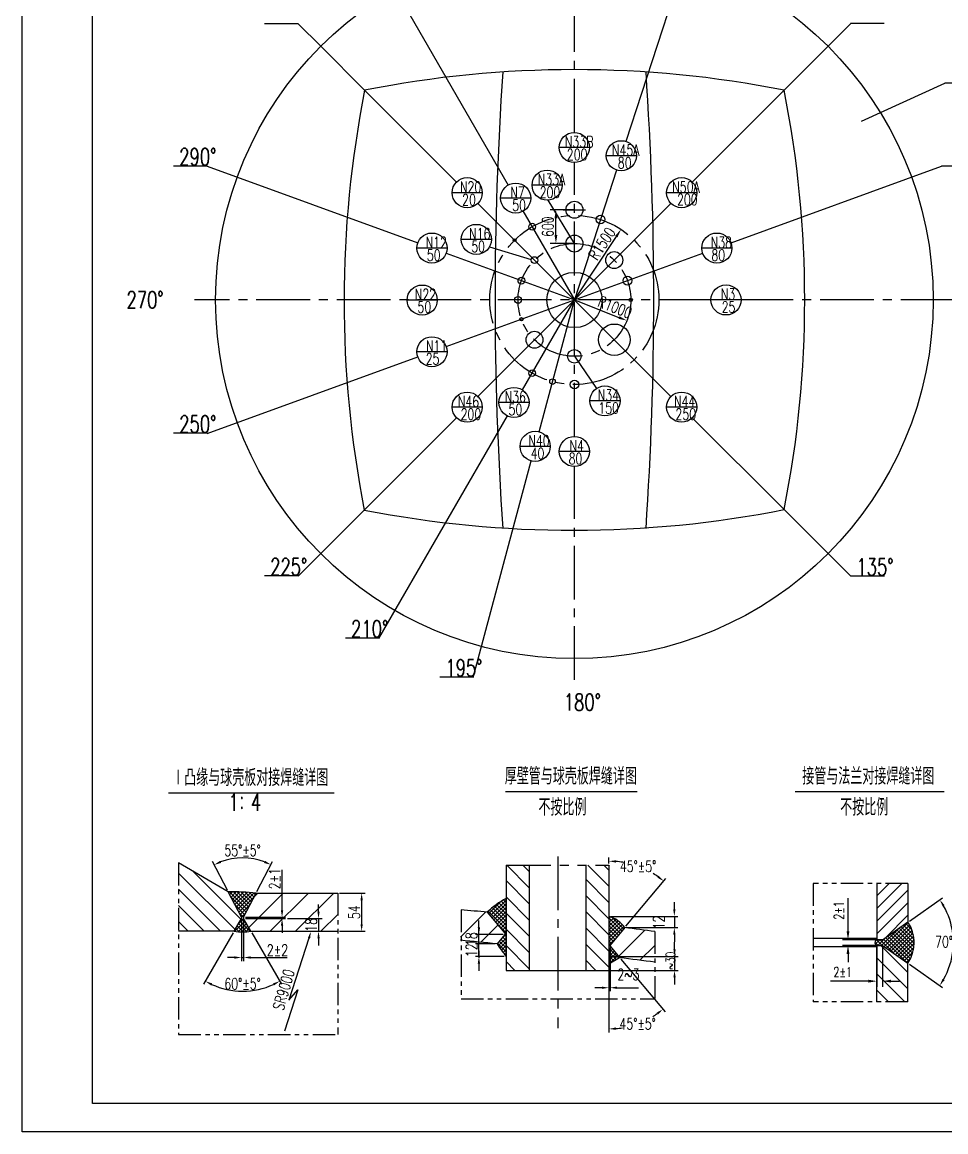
# Model space of a CAD drawing. Extents: x 14295 to 55529, y 90 to 48558.
# Drawn here: x 53683 to 54010.6, y 39183 to 39576.7 of the extents above; entities that cross this region are included whole.
import ezdxf

# ---------------------------------------------------------------- set-up
doc = ezdxf.new("R2010")
doc.units = 0
doc.header["$MEASUREMENT"] = 0
doc.linetypes.add('CENTER2', pattern=[28.575, 19.05, -3.175, 3.175, -3.175])
doc.linetypes.add('PHANTOM2', pattern=[31.75, 15.875, -3.175, 3.175, -3.175, 3.175, -3.175])
doc.layers.get('0').update_dxf_attribs({"linetype": 'CONTINUOUS'})
doc.layers.get('DEFPOINTS').update_dxf_attribs({"linetype": 'CONTINUOUS'})
for name, color, linetype in [('图层1', 7, 'CONTINUOUS'), ('图层2', 1, 'CONTINUOUS'), ('图层3', 2, 'CENTER2'), ('图层5', 3, 'PHANTOM2')]:
    doc.layers.add(name, color=color, linetype=linetype)
doc.styles.add('JH', font='romans.shx', dxfattribs={"width": 0.707, "bigfont": 'HZTXT.shx'})
doc.styles.add('文字', font='txt.shx', dxfattribs={"width": 0.71, "bigfont": 'hzfs.shx'})
doc.dimstyles.get("Standard").update_dxf_attribs({"dimtxt": 0.18, "dimasz": 0.18, "dimexe": 0.18, "dimexo": 0.0625, "dimgap": 0.09, "dimtad": 0, "dimtih": 1, "dimtoh": 1, "dimdec": 4, "dimzin": 0, "dimtxsty": 'STANDARD', "dimcen": 0.09, "dimazin": 3, "dimtfac": 1, "dimtdec": 4, "dimtofl": 0, "dimtmove": 0, "dimatfit": 3, "dimtolj": 1, "dimtzin": 0})

# ---------------------------------------------------------------- blocks, each defined once
blk = doc.blocks.new('*D51')
at = {"color": 1, "linetype": 'BYBLOCK'}
for p, q in [((53795.55, 39281.93), (53804.65, 39281.93)), ((53803.4, 39279.43), (53803.4, 39270.93)), ((53795.55, 39268.43), (53804.65, 39268.43))]:
    blk.add_line(p, q, dxfattribs=at)
for points in [[(53802.99, 39279.43), (53803.82, 39279.43), (53803.4, 39281.93)], [(53802.99, 39270.93), (53803.82, 39270.93), (53803.4, 39268.43)]]:
    blk.add_solid(points, dxfattribs=at)
at = {"layer": 'DEFPOINTS', "color": 0, "linetype": 'BYBLOCK'}
for p in [(53794.93, 39281.93), (53794.93, 39268.43), (53803.4, 39268.43)]:
    blk.add_point(p, dxfattribs=at)
at = {"color": 1, "linetype": 'BYBLOCK', "insert": (53800.78, 39275.18), "char_height": 4, "attachment_point": 5, "rotation": 90, "style": '文字'}
blk.add_mtext('\\A1;54', dxfattribs=at)
blk = doc.blocks.new('*D50')
at = {"color": 1, "linetype": 'BYBLOCK'}
for p, q in [((53757.88, 39267.89), (53747.34, 39249.64)), ((53764.46, 39267.89), (53775, 39249.64))]:
    blk.add_line(p, q, dxfattribs=at)
blk.add_arc((53761.17, 39273.59), 26.41, 245.425, 294.575, dxfattribs=at)
for points in [[(53749.99, 39249.2), (53750.37, 39249.94), (53747.96, 39250.72)], [(53771.96, 39249.94), (53772.34, 39249.2), (53774.37, 39250.72)]]:
    blk.add_solid(points, dxfattribs=at)
at = {"layer": 'DEFPOINTS', "color": 0, "linetype": 'BYBLOCK'}
for p in [(53760.79, 39272.93), (53761.55, 39272.93), (53758.19, 39268.43), (53764.15, 39268.43), (53756.58, 39247.58)]:
    blk.add_point(p, dxfattribs=at)
at = {"color": 1, "linetype": 'BYBLOCK', "insert": (53761.17, 39249.8), "char_height": 4, "attachment_point": 5, "style": '文字'}
blk.add_mtext('\\A1;60°±5°', dxfattribs=at)
blk = doc.blocks.new('*D49')
at = {"color": 1, "linetype": 'BYBLOCK'}
for p, q in [((53755.81, 39282.99), (53750.53, 39293.13)), ((53766.27, 39282.49), (53771.81, 39293.13))]:
    blk.add_line(p, q, dxfattribs=at)
blk.add_arc((53761.17, 39272.69), 21.79, 69.0781, 110.9219, dxfattribs=at)
for points in [[(53753.56, 39292.66), (53753.22, 39293.42), (53751.11, 39292.02)], [(53769.12, 39293.42), (53768.78, 39292.66), (53771.23, 39292.02)]]:
    blk.add_solid(points, dxfattribs=at)
at = {"layer": 'DEFPOINTS', "color": 0, "linetype": 'BYBLOCK'}
for p in [(53764.64, 39294.2), (53756.1, 39282.43), (53765.98, 39281.93), (53760.79, 39273.41), (53761.54, 39273.41)]:
    blk.add_point(p, dxfattribs=at)
at = {"color": 1, "linetype": 'BYBLOCK', "insert": (53761.17, 39297.11), "char_height": 4, "attachment_point": 5, "style": '文字'}
blk.add_mtext('\\A1;55°±5°', dxfattribs=at)
blk = doc.blocks.new('*D48')
at = {"color": 1, "linetype": 'BYBLOCK'}
for p, q in [((53775.17, 39275.91), (53775.17, 39290.25)), ((53762.17, 39273.41), (53776.42, 39273.41)), ((53762.17, 39272.93), (53776.42, 39272.93)), ((53775.17, 39272.93), (53775.17, 39273.41)), ((53775.17, 39270.43), (53775.17, 39267.93))]:
    blk.add_line(p, q, dxfattribs=at)
for points in [[(53774.76, 39275.91), (53775.59, 39275.91), (53775.17, 39273.41)], [(53774.76, 39270.43), (53775.59, 39270.43), (53775.17, 39272.93)]]:
    blk.add_solid(points, dxfattribs=at)
at = {"layer": 'DEFPOINTS', "color": 0, "linetype": 'BYBLOCK'}
for p in [(53761.54, 39273.41), (53761.55, 39272.93), (53775.17, 39273.41)]:
    blk.add_point(p, dxfattribs=at)
at = {"color": 1, "linetype": 'BYBLOCK', "insert": (53772.55, 39287.07), "char_height": 4, "attachment_point": 5, "rotation": 90, "style": '文字'}
blk.add_mtext('\\A1;2±1', dxfattribs=at)
blk = doc.blocks.new('*D47')
at = {"color": 1, "linetype": 'BYBLOCK'}
for p, q in [((53760.79, 39272.55), (53760.79, 39257.86)), ((53761.55, 39272.55), (53761.55, 39257.86)), ((53758.29, 39259.11), (53755.79, 39259.11)), ((53760.79, 39259.11), (53761.55, 39259.11)), ((53764.05, 39259.11), (53777.01, 39259.11))]:
    blk.add_line(p, q, dxfattribs=at)
for points in [[(53758.29, 39259.53), (53758.29, 39258.7), (53760.79, 39259.11)], [(53764.05, 39259.53), (53764.05, 39258.7), (53761.55, 39259.11)]]:
    blk.add_solid(points, dxfattribs=at)
at = {"layer": 'DEFPOINTS', "color": 0, "linetype": 'BYBLOCK'}
for p in [(53760.79, 39273.17), (53761.55, 39273.17), (53761.55, 39259.11)]:
    blk.add_point(p, dxfattribs=at)
at = {"color": 1, "linetype": 'BYBLOCK', "insert": (53773.55, 39261.74), "char_height": 4, "attachment_point": 5, "style": '文字'}
blk.add_mtext('\\A1;2±2', dxfattribs=at)
blk = doc.blocks.new('*D44')
at = {"color": 1, "linetype": 'BYBLOCK'}
blk.add_line((53919.99, 39638.25), (53932.92, 39679.33), dxfattribs=at)
blk.add_solid([(53931.77, 39677.07), (53932.56, 39676.82), (53932.92, 39679.33)], dxfattribs=at)
at = {"layer": 'DEFPOINTS', "color": 0, "linetype": 'BYBLOCK'}
for p in [(53932.92, 39679.33), (53878.88, 39507.63)]:
    blk.add_point(p, dxfattribs=at)
at = {"color": 1, "linetype": 'BYBLOCK', "insert": (53919.31, 39644.82), "char_height": 4, "attachment_point": 5, "rotation": 72.5316, "style": '文字'}
blk.add_mtext('\\A1;SR9000', dxfattribs=at)
blk = doc.blocks.new('*D52')
at = {"color": 1, "linetype": 'BYBLOCK'}
for p, q in [((53914.34, 39276.2), (53914.34, 39278.7)), ((53891.75, 39273.7), (53915.59, 39273.7)), ((53914.34, 39273.7), (53914.34, 39269.72)), ((53914.34, 39273.7), (53914.34, 39269.72)), ((53897.35, 39269.72), (53915.59, 39269.72)), ((53914.34, 39267.22), (53914.34, 39264.72))]:
    blk.add_line(p, q, dxfattribs=at)
for points in [[(53913.93, 39276.2), (53914.76, 39276.2), (53914.34, 39273.7)], [(53913.93, 39267.22), (53914.76, 39267.22), (53914.34, 39269.72)]]:
    blk.add_solid(points, dxfattribs=at)
at = {"layer": 'DEFPOINTS', "color": 0, "linetype": 'BYBLOCK'}
for p in [(53891.12, 39273.7), (53896.73, 39269.72), (53914.34, 39269.72)]:
    blk.add_point(p, dxfattribs=at)
at = {"color": 1, "linetype": 'BYBLOCK', "insert": (53908.84, 39271.56), "char_height": 4, "attachment_point": 5, "rotation": 90, "style": '文字'}
blk.add_mtext('\\A1;12', dxfattribs=at)
blk = doc.blocks.new('*D53')
at = {"color": 1, "linetype": 'BYBLOCK'}
for p, q in [((53788.11, 39275.43), (53788.11, 39277.93)), ((53777.05, 39272.93), (53789.36, 39272.93)), ((53788.11, 39272.93), (53788.11, 39268.43)), ((53777.05, 39268.43), (53789.36, 39268.43)), ((53788.11, 39265.93), (53788.11, 39263.43))]:
    blk.add_line(p, q, dxfattribs=at)
for points in [[(53787.7, 39275.43), (53788.53, 39275.43), (53788.11, 39272.93)], [(53787.7, 39265.93), (53788.53, 39265.93), (53788.11, 39268.43)]]:
    blk.add_solid(points, dxfattribs=at)
at = {"layer": 'DEFPOINTS', "color": 0, "linetype": 'BYBLOCK'}
for p in [(53776.42, 39272.93), (53776.42, 39268.43), (53788.11, 39268.43)]:
    blk.add_point(p, dxfattribs=at)
at = {"color": 1, "linetype": 'BYBLOCK', "insert": (53785.49, 39270.68), "char_height": 4, "attachment_point": 5, "rotation": 90, "style": '文字'}
blk.add_mtext('\\A1;18', dxfattribs=at)
blk = doc.blocks.new('*D54')
at = {"color": 1, "linetype": 'BYBLOCK'}
for p, q in [((53891.12, 39262.48), (53891.12, 39247.14)), ((53891.52, 39262.48), (53891.52, 39247.14)), ((53888.62, 39248.39), (53886.12, 39248.39)), ((53891.52, 39248.39), (53891.12, 39248.39)), ((53891.52, 39248.39), (53891.12, 39248.39)), ((53894.02, 39248.39), (53896.52, 39248.39))]:
    blk.add_line(p, q, dxfattribs=at)
for points in [[(53888.62, 39248.81), (53888.62, 39247.97), (53891.12, 39248.39)], [(53894.02, 39248.81), (53894.02, 39247.97), (53891.52, 39248.39)]]:
    blk.add_solid(points, dxfattribs=at)
at = {"layer": 'DEFPOINTS', "color": 0, "linetype": 'BYBLOCK'}
for p in [(53891.12, 39263.11), (53891.52, 39263.11), (53891.12, 39248.39)]:
    blk.add_point(p, dxfattribs=at)
at = {"color": 1, "linetype": 'BYBLOCK', "insert": (53898.04, 39253.1), "char_height": 4, "attachment_point": 5, "style": '文字'}
blk.add_mtext('\\A1;2~3', dxfattribs=at)
blk = doc.blocks.new('*D55')
at = {"color": 1, "linetype": 'BYBLOCK'}
for p, q in [((53891.12, 39292.51), (53891.12, 39294.55)), ((53897.13, 39270.2), (53911.38, 39287.18))]:
    blk.add_line(p, q, dxfattribs=at)
for start, end in [(80.5957, 85.2656), (54.7344, 58.6247)]:
    blk.add_arc((53891.12, 39263.04), 30.26, start, end, dxfattribs=at)
for points in [[(53893.6, 39292.78), (53893.64, 39293.61), (53891.12, 39293.3)], [(53908.85, 39288.08), (53908.34, 39287.42), (53910.57, 39286.22)]]:
    blk.add_solid(points, dxfattribs=at)
at = {"layer": 'DEFPOINTS', "color": 0, "linetype": 'BYBLOCK'}
for p in [(53891.12, 39291.88), (53904.7, 39290.08), (53896.73, 39269.72), (53891.52, 39263.51), (53891.12, 39254.53)]:
    blk.add_point(p, dxfattribs=at)
at = {"color": 1, "linetype": 'BYBLOCK', "insert": (53901.47, 39291.47), "char_height": 4, "attachment_point": 5, "style": '文字'}
blk.add_mtext('\\A1;45°±5°', dxfattribs=at)
blk = doc.blocks.new('*D56')
at = {"color": 1, "linetype": 'BYBLOCK'}
for p, q in [((53895.32, 39258.58), (53911.09, 39239.79)), ((53891.12, 39253.91), (53891.12, 39232.52))]:
    blk.add_line(p, q, dxfattribs=at)
for start, end in [(301.5567, 305.1939), (274.8061, 279.2474)]:
    blk.add_arc((53891.12, 39263.59), 29.81, start, end, dxfattribs=at)
for points in [[(53908.05, 39239.55), (53908.56, 39238.89), (53910.28, 39240.75)], [(53893.64, 39233.46), (53893.6, 39234.3), (53891.12, 39233.77)]]:
    blk.add_solid(points, dxfattribs=at)
at = {"layer": 'DEFPOINTS', "color": 0, "linetype": 'BYBLOCK'}
for p in [(53891.12, 39291.88), (53891.52, 39263.11), (53894.92, 39259.06), (53891.12, 39254.53), (53898, 39234.58)]:
    blk.add_point(p, dxfattribs=at)
at = {"color": 1, "linetype": 'BYBLOCK', "insert": (53901.32, 39235.57), "char_height": 4, "attachment_point": 5, "style": '文字'}
blk.add_mtext('\\A1;45°±5°', dxfattribs=at)
blk = doc.blocks.new('*D63')
at = {"linetype": 'BYBLOCK'}
for p, q in [((53975.95, 39268.41), (53975.95, 39280.19)), ((53986.22, 39265.41), (53973.95, 39265.41)), ((53986.22, 39263.41), (53973.95, 39263.41)), ((53975.95, 39260.41), (53975.95, 39257.41))]:
    blk.add_line(p, q, dxfattribs=at)
for points in [[(53975.45, 39268.41), (53976.45, 39268.41), (53975.95, 39265.41)], [(53975.45, 39260.41), (53976.45, 39260.41), (53975.95, 39263.41)]]:
    blk.add_solid(points, dxfattribs=at)
at = {"layer": 'DEFPOINTS', "color": 0, "linetype": 'BYBLOCK'}
for p in [(53975.95, 39265.41), (53986.22, 39265.41), (53986.22, 39263.41)]:
    blk.add_point(p, dxfattribs=at)
at = {"color": 1, "linetype": 'BYBLOCK', "insert": (53972.7, 39275.8), "char_height": 3.5, "attachment_point": 5, "rotation": 90, "style": 'JH'}
blk.add_mtext('\\A1;2±1', dxfattribs=at)
blk = doc.blocks.new('*D64')
at = {"linetype": 'BYBLOCK'}
for p, q in [((53986.22, 39263.41), (53986.22, 39248.73)), ((53988.22, 39263.41), (53988.22, 39248.73)), ((53983.22, 39250.73), (53969.69, 39250.73)), ((53991.22, 39250.73), (53994.22, 39250.73))]:
    blk.add_line(p, q, dxfattribs=at)
for points in [[(53983.22, 39251.23), (53983.22, 39250.23), (53986.22, 39250.73)], [(53991.22, 39251.23), (53991.22, 39250.23), (53988.22, 39250.73)]]:
    blk.add_solid(points, dxfattribs=at)
at = {"layer": 'DEFPOINTS', "color": 0, "linetype": 'BYBLOCK'}
for p in [(53986.22, 39263.41), (53988.22, 39263.41), (53986.22, 39250.73)]:
    blk.add_point(p, dxfattribs=at)
at = {"color": 1, "linetype": 'BYBLOCK', "insert": (53974.08, 39253.98), "char_height": 3.5, "attachment_point": 5, "style": 'JH'}
blk.add_mtext('\\A1;2±1', dxfattribs=at)
blk = doc.blocks.new('*D65')
at = {"color": 1, "linetype": 'BYBLOCK'}
for p, q in [((53997.73, 39272.07), (54009.53, 39280.34)), ((53997.73, 39256.75), (54009.53, 39248.49))]:
    blk.add_line(p, q, dxfattribs=at)
for start, end in [(6.2858, 29.5965), (330.4035, 354.9233)]:
    blk.add_arc((53986.79, 39264.41), 26.52, start, end, dxfattribs=at)
for points in [[(54009.49, 39277.29), (54010.2, 39277.73), (54008.51, 39279.62)], [(54010.2, 39251.09), (54009.49, 39251.54), (54008.51, 39249.2)]]:
    blk.add_solid(points, dxfattribs=at)
at = {"layer": 'DEFPOINTS', "color": 0, "linetype": 'BYBLOCK'}
for p in [(53997.22, 39271.72), (53988.22, 39265.41), (53988.22, 39263.41), (53997.22, 39257.11), (54012.76, 39259.05)]:
    blk.add_point(p, dxfattribs=at)
at = {"color": 1, "linetype": 'BYBLOCK', "insert": (54013.3, 39264.69), "char_height": 4, "attachment_point": 5, "style": '文字'}
blk.add_mtext('\\A1;70°±5°', dxfattribs=at)
blk = doc.blocks.new('*D154')
at = {"color": 1, "linetype": 'BYBLOCK'}
blk.add_line((53878.88, 39478.18), (53893.78, 39500.71), dxfattribs=at)
blk.add_solid([(53893.36, 39500.98), (53894.19, 39500.43), (53895.43, 39503.21)], dxfattribs=at)
at = {"layer": 'DEFPOINTS', "color": 0, "linetype": 'BYBLOCK'}
for p in [(53895.43, 39503.21), (53878.88, 39478.18)]:
    blk.add_point(p, dxfattribs=at)
at = {"color": 1, "linetype": 'BYBLOCK', "insert": (53888.67, 39498.16), "char_height": 4, "attachment_point": 5, "rotation": 56.5289, "style": '文字'}
blk.add_mtext('\\A1;R1500', dxfattribs=at)
blk = doc.blocks.new('*D155')
at = {"color": 1, "linetype": 'BYBLOCK'}
blk.add_line((53878.88, 39478.18), (53894.7, 39471.95), dxfattribs=at)
blk.add_solid([(53894.88, 39472.42), (53894.52, 39471.49), (53897.49, 39470.85)], dxfattribs=at)
at = {"layer": 'DEFPOINTS', "color": 0, "linetype": 'BYBLOCK'}
for p in [(53878.88, 39478.18), (53897.49, 39470.85)]:
    blk.add_point(p, dxfattribs=at)
at = {"color": 1, "linetype": 'BYBLOCK', "insert": (53893.29, 39475.58), "char_height": 4, "attachment_point": 5, "rotation": 338.4975, "style": '文字'}
blk.add_mtext('\\A1;R1000', dxfattribs=at)
blk = doc.blocks.new('*D156')
at = {"color": 1, "linetype": 'BYBLOCK'}
for p, q in [((53878.88, 39510.18), (53870.33, 39510.18)), ((53872.33, 39501.18), (53872.33, 39507.18)), ((53878.88, 39498.18), (53870.33, 39498.18))]:
    blk.add_line(p, q, dxfattribs=at)
for points in [[(53871.83, 39507.18), (53872.83, 39507.18), (53872.33, 39510.18)], [(53871.83, 39501.18), (53872.83, 39501.18), (53872.33, 39498.18)]]:
    blk.add_solid(points, dxfattribs=at)
at = {"layer": 'DEFPOINTS', "color": 0, "linetype": 'BYBLOCK'}
for p in [(53872.33, 39510.18), (53878.88, 39510.18), (53878.88, 39498.18)]:
    blk.add_point(p, dxfattribs=at)
at = {"color": 1, "linetype": 'BYBLOCK', "insert": (53869.47, 39504.18), "char_height": 4, "attachment_point": 5, "rotation": 90, "style": '文字'}
blk.add_mtext('\\A1;600', dxfattribs=at)

msp = doc.modelspace()

# ---------------------------------------------------------------- hatches: boundary and pattern name
at = {"layer": '图层2'}
h = msp.add_hatch(dxfattribs=at)
h.set_pattern_fill('ANSI31', color=256, scale=1.28, angle=90, style=0)
h.set_pattern_definition([(135, (6.896, 82.9914), (-2.87368196, -2.87368196), [])])
h.paths.add_polyline_path([(53738.429, 39254.185), (53758.19, 39254.185), (53760.788, 39258.685), (53760.793, 39259.164), (53756.097, 39268.185), (53738.429, 39278.408)])
h = msp.add_hatch(dxfattribs=at)
h.set_pattern_fill('ANSI31', color=256, scale=1.28, angle=90, style=0)
h.set_pattern_definition([(135, (11.7445, 789.3706), (-2.87368196, -2.87368196), [])])
h.paths.add_polyline_path([(53854.642, 39240.282), (53862.882, 39240.282), (53862.882, 39277.63), (53854.642, 39277.63)])
h.paths.add_polyline_path([(53891.122, 39277.435), (53890.926, 39277.63), (53882.882, 39277.63), (53882.882, 39240.282), (53891.122, 39240.282)])
h = msp.add_hatch(dxfattribs=at)
h.set_pattern_fill('ANSI37', color=256, scale=0.3, style=0)
h.set_pattern_definition([(45, (6.8959, 82.9914), (-0.673519209, 0.673519209), []), (135, (6.8959, 82.9914), (-0.673519209, -0.673519209), [])])
h.paths.add_polyline_path([(53760.793, 39259.164), (53760.788, 39258.685), (53758.19, 39254.185, 0.0688211), (53764.146, 39254.185), (53761.548, 39258.685), (53761.543, 39259.164), (53765.978, 39267.685, 0.0296744), (53756.097, 39268.185)])
h = msp.add_hatch(dxfattribs=at)
h.set_pattern_fill('ANSI31', color=256, style=0)
h.set_pattern_definition([(45, (0, -14.25), (-2.24506403, 2.24506403), [])])
h.paths.add_polyline_path([(53986.215, 39251.164), (53988.215, 39251.164), (53997.215, 39257.466), (53997.215, 39271.172), (53986.215, 39271.172)])
h = msp.add_hatch(dxfattribs=at)
h.set_pattern_fill('ANSI31', color=256, scale=2, style=0)
h.set_pattern_definition([(45, (6.896, 82.9914), (-4.49012806, 4.49012806), [])])
h.paths.add_polyline_path([(53794.927, 39254.185), (53794.927, 39267.685), (53765.978, 39267.685), (53761.543, 39259.164), (53761.548, 39258.685), (53764.146, 39254.185)])
h = msp.add_hatch(dxfattribs=at)
h.set_pattern_fill('ANSI37', color=256, scale=0.3, style=0)
h.set_pattern_definition([(45, (11.7445, 789.3706), (-0.673519209, 0.673519209), []), (135, (11.7445, 789.3706), (-0.673519209, -0.673519209), [])])
h.paths.add_polyline_path([(53854.642, 39265.848, 0.0693169), (53847.982, 39260.913), (53854.242, 39253.453), (53854.242, 39253.051), (53851.443, 39249.716, 0.026442), (53854.642, 39245.282)])
h.paths.add_polyline_path([(53891.122, 39245.282, -0.0005315), (53894.919, 39244.811), (53891.522, 39248.86), (53891.522, 39249.263), (53896.729, 39255.469, 0.1715682), (53891.122, 39259.448)])
h.paths.add_polyline_path([(53891.122, 39242.63), (53894.919, 39244.811, 0.0005315), (53891.122, 39245.282)])
h = msp.add_hatch(dxfattribs=at)
h.set_pattern_fill('ANSI37', color=256, scale=0.3, style=0)
h.set_pattern_definition([(45, (0, -14.25), (-0.673519209, 0.673519209), []), (135, (0, -14.25), (-0.673519209, -0.673519209), [])])
h.paths.add_polyline_path([(53988.215, 39251.164), (53986.215, 39251.164), (53986.215, 39251.588, 0.4897326), (53986.215, 39248.642), (53986.215, 39249.164), (53988.215, 39249.164), (53997.215, 39242.862, 0.3038379), (53997.215, 39257.466)])
h = msp.add_hatch(dxfattribs=at)
h.set_pattern_fill('ANSI31', color=256, scale=1.28, angle=90, style=0)
h.set_pattern_definition([(135, (0, -14.25), (-2.87368196, -2.87368196), [])])
h.paths.add_polyline_path([(53986.215, 39229.157), (53997.215, 39229.157), (53997.215, 39242.862), (53988.215, 39249.164), (53986.215, 39249.164)])

# ---------------------------------------------------------------- linework, layer by layer
at = {"color": 1, "linetype": 'BYBLOCK'}
for p, q in [((53845.005, 39255.551), (53845.005, 39258.051)), ((53853.617, 39253.051), (53843.755, 39253.051)), ((53845.005, 39252.216), (53845.005, 39254.716)), ((53845.005, 39249.716), (53845.005, 39253.051)), ((53784.713, 39251.683), (53777.588, 39229.775)), ((53850.818, 39249.716), (53843.755, 39249.716)), ((53850.818, 39249.716), (53843.755, 39249.716)), ((53845.005, 39245.179), (53845.005, 39249.716)), ((53914.409, 39247.782), (53914.409, 39250.282)), ((53854.017, 39245.179), (53843.755, 39245.179)), ((53845.005, 39247.216), (53845.005, 39244.716)), ((53891.747, 39245.282), (53915.659, 39245.282)), ((53914.409, 39245.282), (53914.409, 39240.282)), ((53914.409, 39245.282), (53914.409, 39240.282)), ((53845.005, 39242.679), (53845.005, 39240.179)), ((53891.747, 39240.282), (53915.659, 39240.282)), ((53914.409, 39237.782), (53914.409, 39235.282)), ((53780.793, 39233.439), (53776.009, 39218.725))]:
    msp.add_line(p, q, dxfattribs=at)
for points in [[(53784.312, 39251.798), (53785.113, 39251.569), (53785.399, 39254.087)], [(53844.589, 39255.551), (53845.422, 39255.551), (53845.005, 39253.051)], [(53844.589, 39242.679), (53845.422, 39242.679), (53845.005, 39245.179)], [(53913.992, 39247.782), (53914.825, 39247.782), (53914.409, 39245.282)], [(53913.992, 39237.782), (53914.825, 39237.782), (53914.409, 39240.282)]]:
    msp.add_solid(points, dxfattribs=at)
at = {"layer": 'DEFPOINTS', "color": 0, "linetype": 'BYBLOCK'}
for p in [(53783.107, 39254.185), (53785.058, 39254.185), (53845.005, 39253.051), (53854.242, 39253.051), (53845.005, 39249.716), (53851.443, 39249.716), (53851.443, 39249.716), (53854.642, 39245.179), (53891.122, 39245.282), (53891.122, 39240.282), (53914.409, 39240.282)]:
    msp.add_point(p, dxfattribs=at)
at = {"layer": '图层1'}
for p, q in [((53707.983, 39193.024), (53707.983, 39767.024)), ((53788.885, 39568.183), (53804.476, 39552.592)), ((53968.885, 39568.183), (53953.294, 39552.592)), ((53788.885, 39388.183), (53804.339, 39403.637)), ((53968.885, 39388.183), (53953.294, 39403.774)), ((53756.097, 39268.185), (53738.429, 39278.408)), ((53854.642, 39277.63), (53854.642, 39240.282)), ((53862.882, 39277.63), (53862.882, 39240.282)), ((53882.882, 39277.63), (53882.882, 39240.282)), ((53891.122, 39277.63), (53891.122, 39240.282)), ((53760.793, 39259.164), (53756.097, 39268.185)), ((53986.215, 39271.172), (53986.215, 39251.164)), ((53997.215, 39271.172), (53997.215, 39257.466)), ((53761.543, 39259.164), (53765.978, 39267.685)), ((53765.978, 39267.685), (53794.927, 39267.685)), ((53854.642, 39245.282), (53854.642, 39265.848)), ((53847.982, 39260.913), (53854.242, 39253.453)), ((53758.19, 39254.185), (53760.788, 39258.685)), ((53760.793, 39259.164), (53760.788, 39258.685)), ((53761.543, 39259.164), (53761.548, 39258.685)), ((53764.146, 39254.185), (53761.548, 39258.685)), ((53988.215, 39251.164), (53997.215, 39257.466)), ((53758.19, 39254.185), (53738.429, 39254.185)), ((53764.146, 39254.185), (53794.927, 39254.185)), ((53854.242, 39253.051), (53851.443, 39249.716)), ((53896.729, 39255.469), (53891.522, 39249.263)), ((53891.522, 39249.263), (53891.522, 39248.86)), ((53891.522, 39248.86), (53894.919, 39244.811)), ((53986.215, 39251.588), (53963.624, 39251.588)), ((53986.215, 39248.642), (53963.624, 39248.642)), ((53988.215, 39251.164), (53986.215, 39251.164)), ((53986.215, 39229.157), (53986.215, 39249.164)), ((53986.215, 39249.164), (53988.215, 39249.164)), ((53988.215, 39249.164), (53997.215, 39242.862)), ((53891.122, 39242.63), (53894.919, 39244.811)), ((53854.642, 39240.282), (53891.122, 39240.282)), ((53997.215, 39229.157), (53997.215, 39242.862)), ((54723.983, 39193.024), (53707.983, 39193.024))]:
    msp.add_line(p, q, dxfattribs=at)
for centre, radius in [((53878.885, 39478.183), 127.279), ((53878.885, 39510.183), 3), ((53888.173, 39506.709), 1.55), ((53863.885, 39504.164), 1.2), ((53878.885, 39498.183), 3), ((53857.671, 39499.396), 0.5), ((53864.742, 39492.325), 1.2), ((53893.027, 39492.325), 3), ((53860.091, 39485.023), 1.2), ((53878.923, 39478.169), 9.8), ((53897.678, 39485.023), 1.55), ((53858.885, 39478.183), 1.2), ((53898.885, 39478.183), 0.6), ((53860.091, 39471.342), 0.6), ((53893.027, 39464.041), 5.6), ((53864.742, 39464.041), 3), ((53878.885, 39458.183), 2.4), ((53863.885, 39452.202), 1.2), ((53871.12, 39449.205), 1), ((53878.898, 39448.178), 1.55)]:
    msp.add_circle(centre, radius, dxfattribs=at)
for centre, radius, start, end in [((53878.885, 39177.491), 382.41, 78.77985, 101.22015), ((55041.318, 39478.089), 1190.592, 176.100534, 183.899466), ((52716.451, 39478.089), 1190.592, 356.100534, 3.899466), ((54183.81, 39477.766), 386.644, 168.84132, 191.05339), ((53578.204, 39478.183), 382.399, 348.77952, 11.22048), ((53878.468, 39783.118), 386.653, 258.94687, 281.15842), ((53756.829, 39184.761), 83.426, 83.70379, 90.50267), ((53869.027, 39239.479), 30.038, 118.61429, 134.47517), ((53671.38, 37458.745), 1810.8, 84.403198, 84.699235), ((53888.297, 39249.528), 10.314, 35.16411, 74.1055), ((53986.309, 39250.164), 13.125, 326.19846, 33.80154), ((53761.168, 39275.719), 21.739, 262.12609, 277.87391), ((53671.38, 37458.745), 1810.8, 82.509641, 82.851172), ((53671.38, 37458.745), 1800, 84.258807, 84.672774), ((53894.938, 39277.719), 51.729, 212.77403, 218.83267), ((53987.359, 39250.115), 1.865, 127.815, 232.185), ((53671.38, 37458.745), 1800, 82.464439, 82.866104)]:
    msp.add_arc(centre, radius, start, end, dxfattribs=at)
at = {"layer": '图层2'}
for p, q in [((53682.983, 39183.024), (53682.983, 39777.024)), ((53921.717, 39609.944), (53897.166, 39534.42)), ((53809.561, 39598.254), (53855.36, 39518.929)), ((53780.938, 39576.164), (53768.979, 39576.164)), ((53780.903, 39576.164), (53788.885, 39568.183)), ((53968.885, 39568.183), (53976.922, 39576.221)), ((53988.781, 39576.221), (53976.822, 39576.221)), ((53804.476, 39552.592), (53837.071, 39519.997)), ((53920.699, 39519.997), (53953.294, 39552.592)), ((53980.788, 39541.634), (54010.252, 39555.133)), ((54024.295, 39555.133), (54010.252, 39555.133)), ((53884.187, 39532.264), (53873.491, 39532.264)), ((53884.187, 39532.264), (53873.491, 39532.264)), ((53900.86, 39529.334), (53890.165, 39529.334)), ((53748.652, 39525.693), (53736.693, 39525.693)), ((53748.6, 39525.603), (53823.317, 39498.408)), ((53893.859, 39524.248), (53878.885, 39478.183)), ((53934.452, 39498.408), (54009.17, 39525.603)), ((54021.129, 39525.603), (54009.17, 39525.603)), ((53846.2, 39516.215), (53835.504, 39516.215)), ((53874.549, 39518.904), (53863.853, 39518.904)), ((53922.265, 39516.215), (53911.569, 39516.215)), ((53844.633, 39512.434), (53913.136, 39443.932)), ((53863.406, 39514.312), (53852.71, 39514.312)), ((53878.885, 39498.183), (53869.521, 39513.566)), ((53878.885, 39478.183), (53913.136, 39512.434)), ((53860.631, 39509.799), (53878.885, 39478.183)), ((53833.69, 39496.579), (53822.994, 39496.579)), ((53849.452, 39499.653), (53838.756, 39499.653)), ((53848.784, 39497.065), (53863.569, 39492.577)), ((53934.775, 39496.579), (53924.079, 39496.579)), ((53833.367, 39461.616), (53924.402, 39494.75)), ((53833.367, 39494.75), (53878.885, 39478.183)), ((53830.246, 39478.154), (53819.551, 39478.154)), ((53878.885, 39478.183), (53844.633, 39443.932)), ((53860.442, 39446.24), (53878.885, 39478.183)), ((53866.348, 39431.395), (53878.885, 39478.183)), ((53938.018, 39478.183), (53927.323, 39478.183)), ((53748.6, 39430.763), (53823.317, 39457.958)), ((53833.69, 39459.787), (53822.994, 39459.787)), ((53878.885, 39458.183), (53886.696, 39446.772)), ((53862.804, 39441.804), (53852.109, 39441.804)), ((53895.065, 39442.359), (53884.369, 39442.359)), ((53846.2, 39440.15), (53835.504, 39440.15)), ((53922.265, 39440.15), (53911.569, 39440.15)), ((53837.071, 39436.369), (53804.339, 39403.637)), ((53809.561, 39358.111), (53855.107, 39437)), ((53920.699, 39436.369), (53953.294, 39403.774)), ((53748.652, 39430.854), (53736.693, 39430.854)), ((53870.311, 39426.229), (53859.616, 39426.229)), ((53884.232, 39424.397), (53873.537, 39424.397)), ((53843, 39344.261), (53863.58, 39421.064)), ((53788.885, 39388.183), (53780.847, 39380.145)), ((53968.885, 39388.183), (53976.922, 39380.145)), ((53780.899, 39380.236), (53768.94, 39380.236)), ((53988.882, 39380.145), (53976.922, 39380.145)), ((53809.614, 39358.202), (53797.655, 39358.202)), ((53843.053, 39344.351), (53831.094, 39344.351)), ((53734.874, 39303.247), (53793.641, 39303.247)), ((53854.469, 39303.751), (53901.111, 39303.751)), ((53957.251, 39303.751), (54010.078, 39303.751)), ((53891.292, 39277.265), (53890.926, 39277.63)), ((53838.499, 39252.094), (53847.377, 39260.972)), ((53845.672, 39250.287), (53851.776, 39256.392)), ((53854.242, 39253.453), (53854.242, 39253.051)), ((53894.535, 39245.269), (53903.83, 39254.564)), ((53902.139, 39243.892), (53907.265, 39249.018)), ((53777.588, 39229.775), (53780.793, 39233.439)), ((53896.522, 39234.138), (53901.59, 39234.138)), ((54733.983, 39183.024), (53682.983, 39183.024))]:
    msp.add_line(p, q, dxfattribs=at)
for centre in [(53878.839, 39532.264), (53878.839, 39532.264), (53895.513, 39529.334), (53869.201, 39518.904), (53840.852, 39516.215), (53916.917, 39516.215), (53858.058, 39514.312), (53844.104, 39499.653), (53828.342, 39496.579), (53929.427, 39496.579), (53824.898, 39478.128), (53932.671, 39478.183), (53828.342, 39459.787), (53840.852, 39440.15), (53857.456, 39441.804), (53889.717, 39442.359), (53916.917, 39440.15), (53864.964, 39426.229), (53878.885, 39424.405)]:
    msp.add_circle(centre, 5.348, dxfattribs=at)
at = {"layer": '图层3'}
for p, q in [((53878.885, 39537.611), (53878.885, 39612.943)), ((53878.885, 39429.753), (53878.885, 39526.916)), ((53874.922, 39510.183), (53882.847, 39510.183)), ((54013.686, 39478.183), (53744.084, 39478.183)), ((53878.885, 39343.34), (53878.885, 39419.057)), ((53873.052, 39280.75), (53873.052, 39219.818))]:
    msp.add_line(p, q, dxfattribs=at)
for radius in [30, 20]:
    msp.add_circle((53878.885, 39478.183), radius, dxfattribs=at)
at = {"layer": '图层5', "ltscale": 0.5}
for p, q in [((53738.429, 39278.408), (53738.429, 39217.563)), ((53997.215, 39271.172), (53963.624, 39271.172)), ((53963.624, 39271.172), (53963.624, 39229.157)), ((53794.927, 39267.685), (53794.927, 39217.563)), ((53838.669, 39261.801), (53838.669, 39230.167)), ((53907.435, 39254.093), (53907.435, 39230.167)), ((53838.669, 39230.167), (53907.435, 39230.167)), ((53997.215, 39229.157), (53963.624, 39229.157)), ((53738.429, 39217.563), (53794.927, 39217.563))]:
    msp.add_line(p, q, dxfattribs=at)
at = {"layer": '图层5'}
msp.add_line((53854.642, 39277.63), (53891.122, 39277.63), dxfattribs=at)

# ---------------------------------------------------------------- texts
at = {"color": 1, "linetype": 'BYBLOCK', "style": '文字'}
for s, insert, char_height, attachment_point, rotation in [('18', (53842.38, 39251.384), 4, 5, 90), ('\\A1;12', (53842.38, 39247.447), 4, 5, 90), ('~30', (53912.941, 39240.499), 3.3, 4, 90), ('SR9000', (53775.749, 39233.45), 4, 5, 74)]:
    msp.add_mtext(s, dxfattribs=dict(at, insert=insert, char_height=char_height, attachment_point=attachment_point, rotation=rotation))
at = {"layer": '图层2', "attachment_point": 1, "style": '文字'}
for s, insert, char_height, width in [('N33B', (53875.532, 39536.26), 4, 8.6548), ('290%%d', (53738.699, 39531.979), 6, 13.7127), ('200', (53876.201, 39531.751), 4, 5.48141), ('200', (53876.201, 39531.751), 4, 5.48141), ('N45A', (53892.206, 39533.331), 4, 8.6548), ('80', (53894.278, 39528.821), 4, 4.0783), ('N20', (53838.292, 39520.212), 4, 7.9078), ('N33A', (53865.894, 39522.9), 4, 8.6548), ('N50A', (53913.61, 39520.212), 4, 8.6548), ('N7', (53856.158, 39518.308), 4, 7.24746), ('200', (53866.563, 39518.391), 4, 5.48141), ('20', (53839.057, 39515.702), 4, 4.0783), ('50', (53856.823, 39513.799), 4, 4.0783), ('200', (53915.301, 39515.784), 4, 5.0184), ('N12', (53826.112, 39500.575), 4, 7.5782), ('N16', (53841.544, 39503.65), 4, 7.90784), ('N38', (53927.24, 39500.575), 4, 8.6548), ('50', (53842.309, 39499.14), 4, 4.0783), ('50', (53826.547, 39496.066), 4, 4.0783), ('80', (53927.492, 39496.066), 4, 4.0783), ('270%%d', (53719.993, 39481.224), 6, 21.34792), ('N22', (53822.264, 39482.125), 4, 7.98185), ('N3', (53930.852, 39482.179), 4, 8.6548), ('50', (53823.204, 39477.641), 4, 4.53721), ('25', (53931.122, 39477.67), 4, 4.0783), ('N11', (53826.235, 39463.783), 4, 7.87505), ('25', (53826.127, 39459.274), 4, 4.0783), ('N36', (53854.149, 39445.8), 4, 8.6548), ('N34', (53887.193, 39446.355), 4, 8.6548), ('N46', (53837.545, 39444.147), 4, 8.6548), ('50', (53855.521, 39441.291), 4, 4.0783), ('150', (53887.385, 39441.846), 4, 4.0783), ('N44', (53914.237, 39444.147), 4, 8.6548), ('250%%d', (53738.699, 39437.139), 6, 13.7127), ('200', (53838.52, 39439.637), 4, 4.0783), ('250', (53914.742, 39439.637), 4, 4.0783), ('N40', (53862.541, 39430.226), 4, 7.77094), ('40', (53863.362, 39425.716), 4, 5.1449), ('N4', (53877.154, 39428.402), 4, 7.07876), ('80', (53876.84, 39423.892), 4, 4.8876), ('225%%d', (53770.947, 39386.521), 6, 13.7127), ('135%%d', (53978.929, 39386.43), 6, 13.7127), ('210%%d', (53799.661, 39364.487), 6, 13.71267), ('195%%d', (53833.1, 39350.637), 6, 13.7127), ('180%%d', (53875.126, 39338.456), 6, 31.46897), ('Ⅰ凸缘与球壳板对接焊缝详图', (53736.191, 39311.7), 6, 62.55248), ('厚壁管与球壳板焊缝详图', (53854.181, 39312.203), 6, 58.81209), ('接管与法兰对接焊缝详图', (53959.728, 39312.203), 6, 55.45332), ('1：4', (53756.191, 39302.892), 6, 17.5037), ('不按比例', (53866.109, 39301.204), 6, 17.5037), ('不按比例', (53973.188, 39301.204), 6, 21.21293)]:
    msp.add_mtext(s, dxfattribs=dict(at, insert=insert, char_height=char_height, width=width))

# ---------------------------------------------------------------- dimensions: what is measured, and where the dimension line sits
at = {"layer": '图层1'}
dim = msp.add_radius_dim(center=(53878.885, 39507.628), mpoint=(53932.917, 39679.327), text='SR9000', dimstyle='STANDARD', override={"dimtxt": 4, "dimasz": 2.5, "dimexe": 1.25, "dimexo": 0.625, "dimgap": 0.625, "dimtad": 1, "dimtih": 0, "dimtoh": 0, "dimdec": 0, "dimzin": 8, "dimtxsty": '文字', "dimcen": 2.5, "dimclrd": 1, "dimclre": 1, "dimclrt": 1, "dimtdec": 0, "dimtofl": 1}, dxfattribs=at)
dim.commit()
dim.dimension.update_dxf_attribs({"geometry": '*D44', "text_midpoint": (53921.811, 39644.037), "dimtype": 164})
dim = msp.add_linear_dim(base=(53914.344, 39255.469), p1=(53891.122, 39259.448), p2=(53896.729, 39255.469), angle=90, text='12', dimstyle='STANDARD', override={"dimtxt": 4, "dimasz": 2.5, "dimexe": 1.25, "dimexo": 0.625, "dimgap": 0.625, "dimtad": 1, "dimtih": 0, "dimtoh": 0, "dimdec": 0, "dimzin": 8, "dimtxsty": '文字', "dimcen": 2.5, "dimclrd": 1, "dimclre": 1, "dimclrt": 1, "dimtdec": 0, "dimtofl": 1}, dxfattribs=at)
dim.commit()
dim.dimension.update_dxf_attribs({"geometry": '*D52', "text_midpoint": (53911.469, 39257.313), "dimtype": 160, "insert": (0, -14.25)})
dim = msp.add_linear_dim(base=(53788.114, 39254.185), p1=(53776.424, 39258.685), p2=(53776.424, 39254.185), angle=90, text='18', dimstyle='STANDARD', override={"dimtxt": 4, "dimasz": 2.5, "dimexe": 1.25, "dimexo": 0.625, "dimgap": 0.625, "dimtad": 1, "dimtih": 0, "dimtoh": 0, "dimdec": 0, "dimzin": 8, "dimtxsty": '文字', "dimcen": 2.5, "dimclrd": 1, "dimclre": 1, "dimclrt": 1, "dimtdec": 0, "dimtofl": 1}, dxfattribs=at)
dim.commit()
dim.dimension.update_dxf_attribs({"geometry": '*D53', "text_midpoint": (53785.489, 39256.435), "insert": (0, -14.25)})
dim = msp.add_linear_dim(base=(53891.122, 39234.138), p1=(53891.522, 39248.86), p2=(53891.122, 39248.86), text='2~3', dimstyle='STANDARD', override={"dimtxt": 4, "dimasz": 2.5, "dimexe": 1.25, "dimexo": 0.625, "dimgap": 0.625, "dimtad": 1, "dimdec": 0, "dimzin": 8, "dimtxsty": '文字', "dimcen": 2.5, "dimclrd": 1, "dimclre": 1, "dimclrt": 1, "dimtdec": 0, "dimtofl": 1}, dxfattribs=at)
dim.commit()
dim.dimension.update_dxf_attribs({"geometry": '*D54', "text_midpoint": (53898.042, 39236.229), "dimtype": 160, "insert": (0, -14.25)})
at = {"layer": '图层2'}
dim = msp.add_linear_dim(base=(53872.327, 39510.183), p1=(53878.885, 39498.183), p2=(53878.885, 39510.183), angle=90, text='600', dimstyle='STANDARD', override={"dimtxt": 4, "dimasz": 3, "dimexe": 2, "dimexo": 0, "dimgap": 1, "dimtih": 0, "dimtoh": 0, "dimdec": 1, "dimzin": 12, "dimtxsty": '文字', "dimclrd": 1, "dimclre": 1, "dimclrt": 1, "dimtdec": 1, "dimtvp": 0.714286, "dimtzin": 12}, dxfattribs=at)
dim.commit()
dim.dimension.update_dxf_attribs({"geometry": '*D156', "text_midpoint": (53869.47, 39504.183)})
for mpoint, text, picture, middle in [((53895.43, 39503.208), 'R1500', '*D154', (53891.054, 39496.589)), ((53897.493, 39470.852), 'R1000', '*D155', (53892.245, 39472.919))]:
    dim = msp.add_radius_dim(center=(53878.885, 39478.183), mpoint=mpoint, text=text, dimstyle='STANDARD', override={"dimtxt": 4, "dimasz": 3, "dimexe": 2, "dimexo": 0, "dimgap": 1, "dimtih": 0, "dimtoh": 0, "dimdec": 1, "dimzin": 12, "dimtxsty": '文字', "dimclrd": 1, "dimclre": 1, "dimclrt": 1, "dimtdec": 1, "dimtvp": 0.714286, "dimtzin": 12}, dxfattribs=at)
    dim.commit()
    dim.dimension.update_dxf_attribs({"geometry": picture, "text_midpoint": middle, "dimtype": 164})
for base, line1, line2, text, override, picture, middle in [((53764.639, 39279.953), ((53760.793, 39259.164), (53756.097, 39268.185)), ((53761.543, 39259.164), (53765.978, 39267.685)), '<>%%p5%%d', {"dimtxt": 4, "dimasz": 2.5, "dimexe": 1.25, "dimexo": 0.625, "dimgap": 0.625, "dimtad": 1, "dimtih": 0, "dimtoh": 0, "dimdec": 0, "dimzin": 8, "dimtxsty": '文字', "dimcen": 2.5, "dimclrd": 1, "dimclre": 1, "dimclrt": 1, "dimtdec": 0, "dimtofl": 1}, '*D49', (53761.168, 39282.856)), ((53904.704, 39275.831), ((53896.729, 39255.469), (53891.522, 39249.263)), ((53891.122, 39277.63), (53891.122, 39240.282)), '45%%d%%p5%%d', {"dimtxt": 4, "dimasz": 2.5, "dimexe": 1.25, "dimexo": 0.625, "dimgap": 0.625, "dimtad": 1, "dimdec": 0, "dimzin": 8, "dimtxsty": '文字', "dimcen": 2.5, "dimclrd": 1, "dimclre": 1, "dimclrt": 1, "dimtdec": 0, "dimtofl": 1}, '*D55', (53901.472, 39277.225)), ((53897.997, 39220.328), ((53891.122, 39277.63), (53891.122, 39240.282)), ((53891.522, 39248.86), (53894.919, 39244.811)), '45%%d%%p5%%d', {"dimtxt": 4, "dimasz": 2.5, "dimexe": 1.25, "dimexo": 0.625, "dimgap": 0.625, "dimtad": 1, "dimdec": 0, "dimzin": 8, "dimtxsty": '文字', "dimcen": 2.5, "dimclrd": 1, "dimclre": 1, "dimclrt": 1, "dimtdec": 0, "dimtofl": 1}, '*D56', (53901.318, 39221.322)), ((53756.581, 39233.331), ((53764.146, 39254.185), (53761.548, 39258.685)), ((53758.19, 39254.185), (53760.788, 39258.685)), '<>%%p5%%d', {"dimtxt": 4, "dimasz": 2.5, "dimexe": 1.25, "dimexo": 0.625, "dimgap": 0.625, "dimtad": 1, "dimtih": 0, "dimtoh": 0, "dimdec": 0, "dimzin": 8, "dimtxsty": '文字', "dimcen": 2.5, "dimclrd": 1, "dimclre": 1, "dimclrt": 1, "dimtdec": 0, "dimtofl": 1}, '*D50', (53761.168, 39235.554))]:
    dim = msp.add_angular_dim_2l(base=base, line1=line1, line2=line2, text=text, dimstyle='STANDARD', override=override, dxfattribs=at)
    dim.commit()
    dim.dimension.update_dxf_attribs({"geometry": picture, "text_midpoint": middle, "insert": (0, -14.25)})
for base, p1, p2, text, override, picture, middle in [((53775.174, 39259.164), (53761.548, 39258.685), (53761.543, 39259.164), '2%%p1', {"dimtxt": 4, "dimasz": 2.5, "dimexe": 1.25, "dimexo": 0.625, "dimgap": 0.625, "dimtad": 1, "dimtih": 0, "dimtoh": 0, "dimdec": 0, "dimzin": 8, "dimtxsty": '文字', "dimcen": 2.5, "dimclrd": 1, "dimclre": 1, "dimclrt": 1, "dimtdec": 0, "dimtofl": 1}, '*D48', (53775.174, 39272.817)), ((53975.949, 39251.164), (53986.215, 39249.164), (53986.215, 39251.164), '<>%%p1', {"dimtxt": 3.5, "dimasz": 3, "dimexe": 2, "dimexo": 0, "dimgap": 1.5, "dimtad": 1, "dimtih": 0, "dimtoh": 0, "dimdec": 1, "dimzin": 12, "dimtxsty": 'JH', "dimcen": 0, "dimclrd": 256, "dimclre": 256, "dimclrt": 1, "dimtfac": 0.571429, "dimtdec": 1, "dimtvp": 0.714286, "dimtzin": 12}, '*D63', (53975.949, 39261.551))]:
    dim = msp.add_linear_dim(base=base, p1=p1, p2=p2, angle=90, text=text, dimstyle='STANDARD', override=override, dxfattribs=at)
    dim.commit()
    dim.dimension.update_dxf_attribs({"geometry": picture, "text_midpoint": middle, "dimtype": 160, "insert": (0, -14.25)})
dim = msp.add_linear_dim(base=(53803.402, 39254.185), p1=(53794.927, 39267.685), p2=(53794.927, 39254.185), angle=90, text='54', dimstyle='STANDARD', override={"dimtxt": 4, "dimasz": 2.5, "dimexe": 1.25, "dimexo": 0.625, "dimgap": 0.625, "dimtad": 1, "dimtih": 0, "dimtoh": 0, "dimdec": 0, "dimzin": 8, "dimtxsty": '文字', "dimcen": 2.5, "dimclrd": 1, "dimclre": 1, "dimclrt": 1, "dimtdec": 0, "dimtofl": 1}, dxfattribs=at)
dim.commit()
dim.dimension.update_dxf_attribs({"geometry": '*D51', "text_midpoint": (53800.777, 39260.935), "insert": (0, -14.25)})
dim = msp.add_angular_dim_2l(base=(54012.758, 39244.802), line1=((53988.215, 39249.164), (53997.215, 39242.862)), line2=((53988.215, 39251.164), (53997.215, 39257.466)), text='<>%%p5%%d', dimstyle='STANDARD', override={"dimtxt": 4, "dimasz": 2.5, "dimexe": 1.25, "dimexo": 0.625, "dimgap": 0.625, "dimtad": 1, "dimdec": 0, "dimzin": 8, "dimtxsty": '文字', "dimcen": 2.5, "dimclrd": 1, "dimclre": 1, "dimclrt": 1, "dimtdec": 0, "dimtofl": 1}, dxfattribs=at)
dim.commit()
dim.dimension.update_dxf_attribs({"geometry": '*D65', "text_midpoint": (54013.304, 39250.443), "dimtype": 162, "insert": (0, -14.25)})
dim = msp.add_linear_dim(base=(53986.215, 39236.484), p1=(53988.215, 39249.164), p2=(53986.215, 39249.164), text='<>%%p1', dimstyle='STANDARD', override={"dimtxt": 3.5, "dimasz": 3, "dimexe": 2, "dimexo": 0, "dimgap": 1.5, "dimtad": 1, "dimtih": 0, "dimtoh": 0, "dimdec": 1, "dimzin": 12, "dimtxsty": 'JH', "dimcen": 0, "dimclrd": 256, "dimclre": 256, "dimclrt": 1, "dimtfac": 0.571429, "dimtdec": 1, "dimtvp": 0.714286, "dimtzin": 12}, dxfattribs=at)
dim.commit()
dim.dimension.update_dxf_attribs({"geometry": '*D64', "text_midpoint": (53974.076, 39236.484), "dimtype": 160, "insert": (0, -14.25)})
at = {"layer": '图层5'}
dim = msp.add_linear_dim(base=(53761.545, 39244.863), p1=(53760.79, 39258.924), p2=(53761.545, 39258.924), text='2%%p2', dimstyle='STANDARD', override={"dimtxt": 4, "dimasz": 2.5, "dimexe": 1.25, "dimexo": 0.625, "dimgap": 0.625, "dimtad": 1, "dimtih": 0, "dimtoh": 0, "dimdec": 0, "dimzin": 8, "dimtxsty": '文字', "dimcen": 2.5, "dimclrd": 1, "dimclre": 1, "dimclrt": 1, "dimtdec": 0, "dimtofl": 1}, dxfattribs=at)
dim.commit()
dim.dimension.update_dxf_attribs({"geometry": '*D47', "text_midpoint": (53773.546, 39244.863), "dimtype": 160, "insert": (0, -14.25)})

doc.saveas('drawing.dxf')
